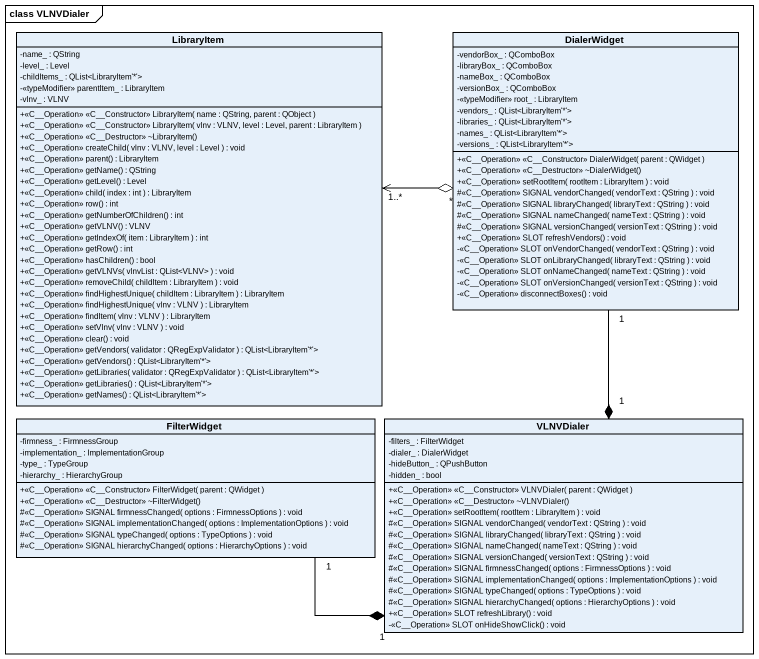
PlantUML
@startuml
mainframe class VLNVDialer
hide circle
hide empty members
skinparam classAttributeIconSize 0
class LibraryItem {
  -name_ : QString
  -level_ : Level
  -childItems_ : QList<LibraryItem'*'>
  -<<typeModifier>> parentItem_ : LibraryItem
  -vlnv_ : VLNV
  +<<C~__Operation>> <<C~__Constructor>> LibraryItem( name : QString, parent : QObject )
  +<<C~__Operation>> <<C~__Constructor>> LibraryItem( vlnv : VLNV, level : Level, parent : LibraryItem )
  +<<C~__Operation>> <<C~__Destructor>> ~LibraryItem()
  +<<C__Operation>> createChild( vlnv : VLNV, level : Level ) : void
  +<<C__Operation>> parent() : LibraryItem
  +<<C__Operation>> getName() : QString
  +<<C__Operation>> getLevel() : Level
  +<<C__Operation>> child( index : int ) : LibraryItem
  +<<C__Operation>> row() : int
  +<<C__Operation>> getNumberOfChildren() : int
  +<<C__Operation>> getVLNV() : VLNV
  +<<C__Operation>> getIndexOf( item : LibraryItem ) : int
  +<<C__Operation>> getRow() : int
  +<<C__Operation>> hasChildren() : bool
  +<<C__Operation>> getVLNVs( vlnvList : QList<VLNV> ) : void
  +<<C__Operation>> removeChild( childItem : LibraryItem ) : void
  +<<C__Operation>> findHighestUnique( childItem : LibraryItem ) : LibraryItem
  +<<C__Operation>> findHighestUnique( vlnv : VLNV ) : LibraryItem
  +<<C__Operation>> findItem( vlnv : VLNV ) : LibraryItem
  +<<C__Operation>> setVlnv( vlnv : VLNV ) : void
  +<<C__Operation>> clear() : void
  +<<C__Operation>> getVendors( validator : QRegExpValidator ) : QList<LibraryItem'*'>
  +<<C__Operation>> getVendors() : QList<LibraryItem'*'>
  +<<C__Operation>> getLibraries( validator : QRegExpValidator ) : QList<LibraryItem'*'>
  +<<C__Operation>> getLibraries() : QList<LibraryItem'*'>
  +<<C__Operation>> getNames() : QList<LibraryItem'*'>
}
class DialerWidget {
  -vendorBox_ : QComboBox
  -libraryBox_ : QComboBox
  -nameBox_ : QComboBox
  -versionBox_ : QComboBox
  -<<typeModifier>> root_ : LibraryItem
  -vendors_ : QList<LibraryItem'*'>
  -libraries_ : QList<LibraryItem'*'>
  -names_ : QList<LibraryItem'*'>
  -versions_ : QList<LibraryItem'*'>
  +<<C~__Operation>> <<C~__Constructor>> DialerWidget( parent : QWidget )
  +<<C~__Operation>> <<C~__Destructor>> ~DialerWidget()
  +<<C__Operation>> setRootItem( rootItem : LibraryItem ) : void
  #<<C__Operation>> SIGNAL vendorChanged( vendorText : QString ) : void
  #<<C__Operation>> SIGNAL libraryChanged( libraryText : QString ) : void
  #<<C__Operation>> SIGNAL nameChanged( nameText : QString ) : void
  #<<C__Operation>> SIGNAL versionChanged( versionText : QString ) : void
  +<<C__Operation>> SLOT refreshVendors() : void
  -<<C__Operation>> SLOT onVendorChanged( vendorText : QString ) : void
  -<<C__Operation>> SLOT onLibraryChanged( libraryText : QString ) : void
  -<<C__Operation>> SLOT onNameChanged( nameText : QString ) : void
  -<<C__Operation>> SLOT onVersionChanged( versionText : QString ) : void
  -<<C__Operation>> disconnectBoxes() : void
}
class FilterWidget {
  -firmness_ : FirmnessGroup
  -implementation_ : ImplementationGroup
  -type_ : TypeGroup
  -hierarchy_ : HierarchyGroup
  +<<C~__Operation>> <<C~__Constructor>> FilterWidget( parent : QWidget )
  +<<C~__Operation>> <<C~__Destructor>> ~FilterWidget()
  #<<C__Operation>> SIGNAL firmnessChanged( options : FirmnessOptions ) : void
  #<<C__Operation>> SIGNAL implementationChanged( options : ImplementationOptions ) : void
  #<<C__Operation>> SIGNAL typeChanged( options : TypeOptions ) : void
  #<<C__Operation>> SIGNAL hierarchyChanged( options : HierarchyOptions ) : void
}
class VLNVDialer {
  -filters_ : FilterWidget
  -dialer_ : DialerWidget
  -hideButton_ : QPushButton
  -hidden_ : bool
  +<<C~__Operation>> <<C~__Constructor>> VLNVDialer( parent : QWidget )
  +<<C~__Operation>> <<C~__Destructor>> ~VLNVDialer()
  +<<C__Operation>> setRootItem( rootItem : LibraryItem ) : void
  #<<C__Operation>> SIGNAL vendorChanged( vendorText : QString ) : void
  #<<C__Operation>> SIGNAL libraryChanged( libraryText : QString ) : void
  #<<C__Operation>> SIGNAL nameChanged( nameText : QString ) : void
  #<<C__Operation>> SIGNAL versionChanged( versionText : QString ) : void
  #<<C__Operation>> SIGNAL firmnessChanged( options : FirmnessOptions ) : void
  #<<C__Operation>> SIGNAL implementationChanged( options : ImplementationOptions ) : void
  #<<C__Operation>> SIGNAL typeChanged( options : TypeOptions ) : void
  #<<C__Operation>> SIGNAL hierarchyChanged( options : HierarchyOptions ) : void
  +<<C__Operation>> SLOT refreshLibrary() : void
  -<<C__Operation>> SLOT onHideShowClick() : void
}
DialerWidget "*" o-left-> "1..*" LibraryItem
VLNVDialer "1" *-up- "1" DialerWidget
VLNVDialer "1" *-left- "1" FilterWidget
@enduml
